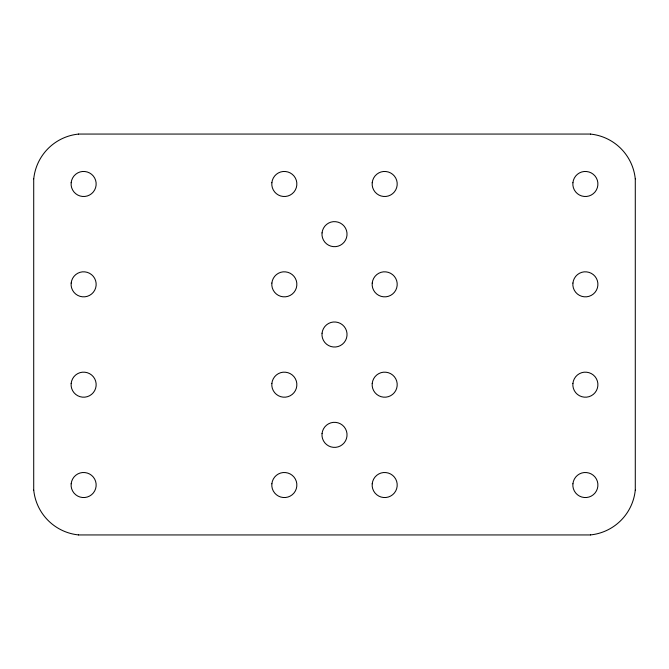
<?xml version="1.0" encoding="UTF-8"?>
<svg xmlns="http://www.w3.org/2000/svg" width="669" height="669" viewBox="0 0 669 669"><rect width="100%" height="100%" fill="white"/><g stroke="black" fill="none" stroke-linecap="round" stroke-linejoin="round"><path stroke-width="1" d="M33.709 178.84L33.709 490.16M635.291 490.16L635.291 178.84M78.49 134.059L590.51 134.059M590.51 534.941L78.49 534.941M635.266 490.151A50.091 50.091 0 0 1 590.501 534.916M78.499 534.916A50.091 50.091 0 0 1 33.743 490.151M33.743 178.849A50.091 50.091 0 0 1 78.499 134.084M590.501 134.084A50.091 50.091 0 0 1 635.266 178.849M71.148 182.687L71.148 185.254A12.527 12.527 0 0 0 82.362 196.443L84.904 196.452A12.527 12.527 0 0 0 96.093 185.254L96.102 182.687A12.527 12.527 0 0 0 84.904 171.523L82.337 171.498A12.527 12.527 0 0 0 71.173 182.712M71.148 283.046L71.148 285.604A12.527 12.527 0 0 0 82.371 296.793L84.904 296.802A12.527 12.527 0 0 0 96.102 285.604L96.102 283.046A12.527 12.527 0 0 0 84.904 271.873L82.337 271.848A12.527 12.527 0 0 0 71.182 283.062M71.148 383.396L71.148 385.954A12.527 12.527 0 0 0 82.371 397.143L84.904 397.152A12.527 12.527 0 0 0 96.102 385.954L96.102 383.396A12.527 12.527 0 0 0 84.904 372.223L82.337 372.198A12.527 12.527 0 0 0 71.182 383.412M71.148 483.746L71.148 486.304A12.527 12.527 0 0 0 82.371 497.493L84.904 497.502A12.527 12.527 0 0 0 96.093 486.304L96.102 483.746A12.527 12.527 0 0 0 84.904 472.573L82.337 472.548A12.527 12.527 0 0 0 71.182 483.771M271.848 182.687L271.848 185.254A12.527 12.527 0 0 0 283.062 196.443L285.604 196.452A12.527 12.527 0 0 0 296.793 185.254L296.802 182.687A12.527 12.527 0 0 0 285.604 171.532L283.046 171.498A12.527 12.527 0 0 0 271.873 182.721M271.848 283.046L271.848 285.604A12.519 12.519 0 0 0 283.071 296.793L285.604 296.802A12.519 12.519 0 0 0 296.793 285.604L296.802 283.046A12.519 12.519 0 0 0 285.604 271.882L283.046 271.848A12.519 12.519 0 0 0 271.882 283.071M271.848 383.396L271.848 385.954A12.519 12.519 0 0 0 283.071 397.143L285.604 397.152A12.519 12.519 0 0 0 296.793 385.954L296.802 383.396A12.519 12.519 0 0 0 285.604 372.232L283.046 372.198A12.519 12.519 0 0 0 271.882 383.421M271.848 483.746L271.848 486.304A12.519 12.519 0 0 0 283.071 497.493L285.604 497.502A12.519 12.519 0 0 0 296.793 486.304L296.802 483.746A12.519 12.519 0 0 0 285.604 472.582L283.046 472.548A12.519 12.519 0 0 0 271.882 483.771M322.023 232.871L322.023 235.429A12.519 12.519 0 0 0 333.246 246.618L335.779 246.627A12.519 12.519 0 0 0 346.968 235.429L346.977 232.871A12.519 12.519 0 0 0 335.788 221.707L333.221 221.665A12.519 12.519 0 0 0 322.057 232.896M322.023 333.221L322.023 335.779A12.527 12.527 0 0 0 333.246 346.968L335.779 346.977A12.527 12.527 0 0 0 346.977 335.779L346.985 333.221A12.527 12.527 0 0 0 335.788 322.048L333.221 322.023A12.527 12.527 0 0 0 322.057 333.246M322.023 433.571L322.023 436.129A12.527 12.527 0 0 0 333.237 447.327L335.779 447.335A12.527 12.527 0 0 0 346.977 436.129L346.985 433.571A12.527 12.527 0 0 0 335.779 422.398L333.221 422.373A12.527 12.527 0 0 0 322.048 433.587M372.198 182.687L372.198 185.254A12.527 12.527 0 0 0 383.412 196.443L385.963 196.452A12.527 12.527 0 0 0 397.143 185.254L397.152 182.687A12.527 12.527 0 0 0 385.954 171.532L383.396 171.498A12.527 12.527 0 0 0 372.223 182.721M372.198 283.046L372.198 285.604A12.519 12.519 0 0 0 383.421 296.793L385.963 296.802A12.519 12.519 0 0 0 397.143 285.604L397.152 283.046A12.519 12.519 0 0 0 385.954 271.882L383.396 271.848A12.519 12.519 0 0 0 372.232 283.071M372.198 383.396L372.198 385.954A12.519 12.519 0 0 0 383.421 397.143L385.963 397.152A12.519 12.519 0 0 0 397.143 385.954L397.152 383.396A12.519 12.519 0 0 0 385.954 372.232L383.396 372.198A12.519 12.519 0 0 0 372.232 383.421M372.198 483.746L372.198 486.304A12.519 12.519 0 0 0 383.421 497.493L385.963 497.502A12.519 12.519 0 0 0 397.143 486.304L397.152 483.746A12.519 12.519 0 0 0 385.963 472.582L383.396 472.548A12.519 12.519 0 0 0 372.232 483.771M572.898 182.687L572.898 185.254A12.527 12.527 0 0 0 584.112 196.443L586.654 196.452A12.527 12.527 0 0 0 597.843 185.254L597.852 182.687A12.527 12.527 0 0 0 586.654 171.532L584.096 171.498A12.527 12.527 0 0 0 572.923 182.721M572.898 283.046L572.898 285.604A12.519 12.519 0 0 0 584.121 296.793L586.654 296.802A12.519 12.519 0 0 0 597.843 285.604L597.852 283.046A12.519 12.519 0 0 0 586.654 271.882L584.096 271.848A12.519 12.519 0 0 0 572.932 283.071M572.898 383.396L572.898 385.954A12.519 12.519 0 0 0 584.121 397.143L586.654 397.152A12.519 12.519 0 0 0 597.843 385.954L597.852 383.396A12.519 12.519 0 0 0 586.654 372.232L584.096 372.198A12.519 12.519 0 0 0 572.932 383.421M572.898 483.746L572.898 486.304A12.519 12.519 0 0 0 584.121 497.493L586.654 497.502A12.519 12.519 0 0 0 597.843 486.304L597.852 483.746A12.519 12.519 0 0 0 586.654 472.582L584.096 472.548A12.519 12.519 0 0 0 572.932 483.771"/></g></svg>
